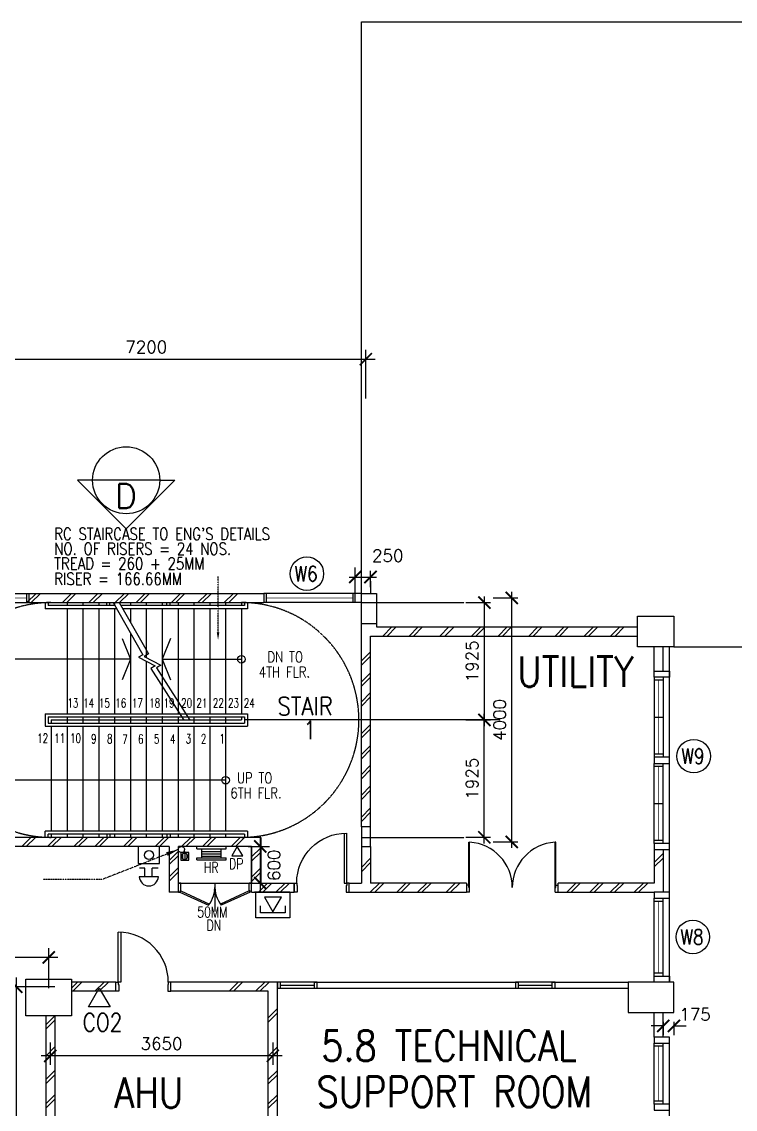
# Model space of a CAD drawing. Extents: x 2266480 to 2632177, y -858634 to -757244.
# Drawn here: x 2518608 to 2530304, y -792258 to -774424 of the extents above; entities that cross this region are included whole.
import ezdxf

# ---------------------------------------------------------------- set-up
doc = ezdxf.new("R2010")
doc.units = 0
doc.header["$LTSCALE"] = 10
doc.header["$MEASUREMENT"] = 0
doc.linetypes.add('DIVIDE', pattern=[1.25, 0.5, -0.25, 0, -0.25, 0, -0.25])
doc.linetypes.add('HIDDEN', pattern=[0.375, 0.25, -0.125])
doc.layers.get('0').update_dxf_attribs({"linetype": 'CONTINUOUS'})
doc.layers.get('DEFPOINTS').update_dxf_attribs({"linetype": 'CONTINUOUS'})
for name, color, linetype in [('-FF', 240, 'CONTINUOUS'), ('AR', 7, 'CONTINUOUS'), ('COL', 3, 'CONTINUOUS'), ('DIM', 7, 'CONTINUOUS'), ('DOOR', 5, 'CONTINUOUS'), ('DR', 7, 'CONTINUOUS'), ('FIT', 5, 'CONTINUOUS'), ('H', 1, 'CONTINUOUS'), ('hatch', 7, 'CONTINUOUS'), ('LINE', 7, 'CONTINUOUS'), ('partition', 7, 'CONTINUOUS'), ('PIPE', 5, 'DIVIDE'), ('ROOF', 7, 'CONTINUOUS'), ('stair', 7, 'CONTINUOUS'), ('T25', 7, 'CONTINUOUS'), ('T50', 4, 'CONTINUOUS'), ('TEX', 2, 'CONTINUOUS'), ('WALL', 2, 'CONTINUOUS'), ('WIN', 5, 'CONTINUOUS'), ('WIN-T', 7, 'CONTINUOUS'), ('WP', 50, 'DIVIDE')]:
    doc.layers.add(name, color=color, linetype=linetype)
doc.styles.add('ROMANS', font='romans')
doc.styles.get("Standard").update_dxf_attribs({"font": 'ROMANS.SHX'})
doc.dimstyles.new('STANDARD$0', dxfattribs={"dimscale": 0, "dimtxt": 8, "dimasz": 6, "dimexe": 1, "dimexo": 1, "dimgap": 3, "dimtad": 1, "dimdec": 0, "dimlfac": -1, "dimrnd": 1, "dimzin": 0, "dimdsep": 46, "dimtxsty": 'Standard', "dimcen": 0, "dimclrd": 5, "dimclre": 250, "dimadec": 0, "dimazin": 0, "dimtfac": 1, "dimtdec": 4, "dimtofl": 0, "dimtmove": 0, "dimatfit": 3, "dimfxl": 1, "dimtolj": 1, "dimtzin": 0, "dimarcsym": 0})

# ---------------------------------------------------------------- blocks, each defined once
blk = doc.blocks.new('_ARCHTICK')
at = {"color": 0, "linetype": 'ByBlock', "const_width": 0.15}
blk.add_lwpolyline([(-0.5, -0.5), (0.5, 0.5)], dxfattribs=at)
blk = doc.blocks.new('*D308')
at = {"layer": 'DEFPOINTS', "color": 0, "transparency": 16777216}
for p in [(2529124, -790674), (2529299, -790674), (2529299, -790892)]:
    blk.add_point(p, dxfattribs=at)
at = {"layer": 'DIM', "color": 7, "lineweight": -2, "transparency": 16777216}
for p, q in [((2529124, -790892), (2528924, -790892)), ((2529124, -790824), (2529124, -791042)), ((2529299, -790824), (2529299, -791042)), ((2529299, -790892), (2529499, -790892))]:
    blk.add_line(p, q, dxfattribs=at)
at = {"layer": 'DIM', "color": 7, "lineweight": -2, "transparency": 16777216, "xscale": 200, "yscale": 200, "zscale": 200}
blk.add_blockref('_ARCHTICK', (2529124, -790892), dxfattribs=at)
at = {"layer": 'DIM', "color": 7, "lineweight": -2, "transparency": 16777216, "xscale": 200, "yscale": 200, "zscale": 200, "rotation": 180}
blk.add_blockref('_ARCHTICK', (2529299, -790892), dxfattribs=at)
at = {"layer": 'DIM', "color": 7, "transparency": 16777216, "insert": (2529645, -790703), "char_height": 200, "attachment_point": 5, "style": 'ROMANS'}
blk.add_mtext('\\A1;175', dxfattribs=at)
blk = doc.blocks.new('*D207')
at = {"layer": 'DEFPOINTS', "color": 0, "transparency": 16777216}
for p in [(2524249, -779957), (2517049, -780751), (2524249, -780751)]:
    blk.add_point(p, dxfattribs=at)
at = {"layer": 'DIM', "color": 7, "lineweight": -2, "transparency": 16777216}
for p, q in [((2517049, -780601), (2517049, -779807)), ((2524249, -780601), (2524249, -779807)), ((2516899, -779957), (2524399, -779957))]:
    blk.add_line(p, q, dxfattribs=at)
at = {"layer": 'DIM', "color": 7, "lineweight": -2, "transparency": 16777216, "xscale": 200, "yscale": 200, "zscale": 200, "rotation": 180}
blk.add_blockref('_ARCHTICK', (2517049, -779957), dxfattribs=at)
at = {"layer": 'DIM', "color": 7, "lineweight": -2, "transparency": 16777216, "xscale": 200, "yscale": 200, "zscale": 200}
blk.add_blockref('_ARCHTICK', (2524249, -779957), dxfattribs=at)
at = {"layer": 'DIM', "color": 7, "transparency": 16777216, "insert": (2520649, -779757), "char_height": 200, "attachment_point": 5, "style": 'ROMANS'}
blk.add_mtext('\\A1;7200', dxfattribs=at)
blk = doc.blocks.new('*D22')
at = {"layer": 'DEFPOINTS', "color": 0, "transparency": 16777216}
for p in [(1648688, -783985), (1649092, -783985), (1648688, -787985)]:
    blk.add_point(p, dxfattribs=at)
at = {"layer": 'DIM', "color": 7, "lineweight": -2, "transparency": 16777216}
for p, q in [((1649092, -788085), (1649092, -783885)), ((1648788, -783985), (1649192, -783985)), ((1648788, -787985), (1649192, -787985))]:
    blk.add_line(p, q, dxfattribs=at)
at = {"layer": 'DIM', "color": 7, "lineweight": -2, "transparency": 16777216, "xscale": 200, "yscale": 200, "zscale": 200}
for p, rotation in [((1649092, -783985), 90), ((1649092, -787985), 270)]:
    blk.add_blockref('_ARCHTICK', p, dxfattribs=dict(at, rotation=rotation))
at = {"layer": 'DIM', "color": 7, "transparency": 16777216, "insert": (1648892, -785985), "char_height": 200, "attachment_point": 5, "rotation": 90, "style": 'ROMANS'}
blk.add_mtext('\\A1;4000', dxfattribs=at)
blk = doc.blocks.new('*D23')
at = {"layer": 'DEFPOINTS', "color": 0, "transparency": 16777216}
for p in [(1648238, -785985), (1648642, -785985), (1648238, -787910)]:
    blk.add_point(p, dxfattribs=at)
at = {"layer": 'DIM', "color": 7, "lineweight": -2, "transparency": 16777216}
for p, q in [((1648642, -788010), (1648642, -785885)), ((1648338, -785985), (1648742, -785985)), ((1648338, -787910), (1648742, -787910))]:
    blk.add_line(p, q, dxfattribs=at)
at = {"layer": 'DIM', "color": 7, "lineweight": -2, "transparency": 16777216, "xscale": 200, "yscale": 200, "zscale": 200}
for p, rotation in [((1648642, -785985), 90), ((1648642, -787910), 270)]:
    blk.add_blockref('_ARCHTICK', p, dxfattribs=dict(at, rotation=rotation))
at = {"layer": 'DIM', "color": 7, "transparency": 16777216, "insert": (1648442, -786948), "char_height": 200, "attachment_point": 5, "rotation": 90, "style": 'ROMANS'}
blk.add_mtext('\\A1;1925', dxfattribs=at)
blk = doc.blocks.new('*D24')
at = {"layer": 'DEFPOINTS', "color": 0, "transparency": 16777216}
for p in [(1648238, -784060), (1648238, -785985), (1648642, -785985)]:
    blk.add_point(p, dxfattribs=at)
at = {"layer": 'DIM', "color": 7, "lineweight": -2, "transparency": 16777216}
for p, q in [((1648642, -783960), (1648642, -786085)), ((1648338, -784060), (1648742, -784060)), ((1648338, -785985), (1648742, -785985))]:
    blk.add_line(p, q, dxfattribs=at)
at = {"layer": 'DIM', "color": 7, "lineweight": -2, "transparency": 16777216, "xscale": 200, "yscale": 200, "zscale": 200}
for p, rotation in [((1648642, -784060), 90), ((1648642, -785985), 270)]:
    blk.add_blockref('_ARCHTICK', p, dxfattribs=dict(at, rotation=rotation))
at = {"layer": 'DIM', "color": 7, "transparency": 16777216, "insert": (1648442, -785023), "char_height": 200, "attachment_point": 5, "rotation": 90, "style": 'ROMANS'}
blk.add_mtext('\\A1;1925', dxfattribs=at)
blk = doc.blocks.new('*D25')
at = {"layer": 'DEFPOINTS', "color": 0, "transparency": 16777216}
for p in [(1646776, -783641), (1646526, -783910), (1646776, -783910)]:
    blk.add_point(p, dxfattribs=at)
at = {"layer": 'DIM', "color": 7, "lineweight": -2, "transparency": 16777216}
for p, q in [((1646526, -783810), (1646526, -783541)), ((1646776, -783810), (1646776, -783541)), ((1646426, -783641), (1646876, -783641))]:
    blk.add_line(p, q, dxfattribs=at)
at = {"layer": 'DIM', "color": 7, "lineweight": -2, "transparency": 16777216, "xscale": 200, "yscale": 200, "zscale": 200, "rotation": 180}
blk.add_blockref('_ARCHTICK', (1646526, -783641), dxfattribs=at)
at = {"layer": 'DIM', "color": 7, "lineweight": -2, "transparency": 16777216, "xscale": 200, "yscale": 200, "zscale": 200}
blk.add_blockref('_ARCHTICK', (1646776, -783641), dxfattribs=at)
at = {"layer": 'DIM', "color": 7, "transparency": 16777216, "insert": (1647059, -783291), "char_height": 200, "attachment_point": 5, "style": 'ROMANS'}
blk.add_mtext('\\A1;250', dxfattribs=at)
blk = doc.blocks.new('*D209')
at = {"layer": 'DEFPOINTS', "color": 0, "transparency": 16777216}
for p in [(2516549, -789768), (2516549, -790424), (2519049, -790424)]:
    blk.add_point(p, dxfattribs=at)
at = {"layer": 'DIM', "color": 7, "lineweight": -2, "transparency": 16777216}
for p, q in [((2516549, -790274), (2516549, -789618)), ((2519049, -790274), (2519049, -789618)), ((2519199, -789768), (2516399, -789768))]:
    blk.add_line(p, q, dxfattribs=at)
at = {"layer": 'DIM', "color": 7, "lineweight": -2, "transparency": 16777216, "xscale": 200, "yscale": 200, "zscale": 200}
for p, rotation in [((2516549, -789768), 180.0000000107122), ((2519049, -789768), 1.071223110216124e-08)]:
    blk.add_blockref('_ARCHTICK', p, dxfattribs=dict(at, rotation=rotation))
at = {"layer": 'DIM', "color": 7, "transparency": 16777216, "insert": (2517799, -789568), "char_height": 200, "attachment_point": 5, "rotation": 0, "style": 'ROMANS'}
blk.add_mtext('\\A1;2500', dxfattribs=at)
blk = doc.blocks.new('D1500-1')
at = {"layer": 'DR'}
for p, q in [((38, 77), (38, 821)), ((38, 821), (50, 820)), ((50, 0), (50, 820)), ((1462, 821), (1450, 820)), ((1450, 0), (1450, 820)), ((1462, 77), (1462, 821)), ((38, 115), (0, 115)), ((50, 0), (0, 0)), ((50, 77), (38, 77)), ((1450, 77), (1462, 77)), ((1462, 115), (1500, 115)), ((1450, 0), (1500, 0))]:
    blk.add_line(p, q, dxfattribs=at)
for centre, start, end in [((5, 77), 0.0238, 86.5289), ((1495, 77), 93.4711, 179.9762)]:
    blk.add_arc(centre, 745, start, end, dxfattribs=at)
blk = doc.blocks.new('DR-900-B')
at = {"layer": 'DR'}
for p, q in [((0, 900), (-150, 900)), ((-150, 900), (-150, 860)), ((0, 850), (0, 900)), ((-150, 860), (-110, 860)), ((-110, 860), (-110, 850)), ((-110, 850), (0, 850)), ((-150, 40), (-970, 40)), ((-969, 80), (-150, 80)), ((-150, 80), (-150, 40)), ((-150, 40), (-110, 40)), ((-150, 0), (-150, 40)), ((0, 0), (-150, 0)), ((-110, 50), (0, 50)), ((-110, 40), (-110, 50)), ((0, 50), (0, 0))]:
    blk.add_line(p, q, dxfattribs=at)
blk.add_arc((-150, 40), 820, 90, 180, dxfattribs=at)
blk = doc.blocks.new('*D75')
at = {"layer": 'DEFPOINTS', "color": 0, "transparency": 16777216}
for p in [(2519074, -791011), (2522724, -791011), (2519074, -791382)]:
    blk.add_point(p, dxfattribs=at)
at = {"layer": 'DIM', "color": 7, "lineweight": -2, "transparency": 16777216}
for p, q in [((2519074, -791161), (2519074, -791532)), ((2522724, -791161), (2522724, -791532)), ((2522874, -791382), (2518924, -791382))]:
    blk.add_line(p, q, dxfattribs=at)
at = {"layer": 'DIM', "color": 7, "lineweight": -2, "transparency": 16777216, "xscale": 200, "yscale": 200, "zscale": 200, "rotation": 180}
blk.add_blockref('_ARCHTICK', (2519074, -791382), dxfattribs=at)
at = {"layer": 'DIM', "color": 7, "lineweight": -2, "transparency": 16777216, "xscale": 200, "yscale": 200, "zscale": 200}
blk.add_blockref('_ARCHTICK', (2522724, -791382), dxfattribs=at)
at = {"layer": 'DIM', "color": 7, "transparency": 16777216, "insert": (2520899, -791182), "char_height": 200, "attachment_point": 5, "style": 'ROMANS'}
blk.add_mtext('\\A1;3650', dxfattribs=at)
blk = doc.blocks.new('*D76')
at = {"layer": 'DEFPOINTS', "color": 0, "transparency": 16777216}
for p in [(2519299, -790249), (2518518, -794899), (2519380, -794899)]:
    blk.add_point(p, dxfattribs=at)
at = {"layer": 'DIM', "color": 7, "lineweight": -2, "transparency": 16777216}
for p, q in [((2518518, -790099), (2518518, -795049)), ((2519149, -790249), (2518368, -790249)), ((2519230, -794899), (2518368, -794899))]:
    blk.add_line(p, q, dxfattribs=at)
at = {"layer": 'DIM', "color": 7, "lineweight": -2, "transparency": 16777216, "xscale": 200, "yscale": 200, "zscale": 200}
for p, rotation in [((2518518, -790249), 90), ((2518518, -794899), 270)]:
    blk.add_blockref('_ARCHTICK', p, dxfattribs=dict(at, rotation=rotation))
at = {"layer": 'DIM', "color": 7, "transparency": 16777216, "insert": (2518318, -792574), "char_height": 200, "attachment_point": 5, "rotation": 90, "style": 'ROMANS'}
blk.add_mtext('\\A1;4650', dxfattribs=at)
blk = doc.blocks.new('FG')
at = {"layer": 'LINE', "linetype": 'Continuous'}
for points in [[(0, 0), (50, 0), (50, 100), (0, 100)], [(600, 0), (650, 0), (650, 100), (600, 100)]]:
    blk.add_lwpolyline(points, close=True, dxfattribs=at)
at = {"layer": 'LINE', "color": 5, "linetype": 'Continuous'}
for points in [[(600, 100), (50, 100)], [(50, 0), (600, 0)]]:
    blk.add_lwpolyline(points, dxfattribs=at)
at = {"layer": 'LINE', "color": 1, "linetype": 'Continuous'}
blk.add_lwpolyline([(50, 50), (600, 50)], dxfattribs=at)
blk = doc.blocks.new('*D321')
at = {"layer": 'DEFPOINTS', "color": 0, "transparency": 16777216}
for p in [(2522167, -787949), (2522167, -788549), (2522517, -788549)]:
    blk.add_point(p, dxfattribs=at)
at = {"layer": 'DIM', "color": 7, "lineweight": -2, "transparency": 16777216}
for p, q in [((2522517, -787799), (2522517, -788699)), ((2522317, -787949), (2522667, -787949)), ((2522317, -788549), (2522667, -788549))]:
    blk.add_line(p, q, dxfattribs=at)
at = {"layer": 'DIM', "color": 7, "lineweight": -2, "transparency": 16777216, "xscale": 200, "yscale": 200, "zscale": 200}
for p, rotation in [((2522517, -787949), 90), ((2522517, -788549), 270)]:
    blk.add_blockref('_ARCHTICK', p, dxfattribs=dict(at, rotation=rotation))
at = {"layer": 'DIM', "color": 7, "transparency": 16777216, "insert": (2522744, -788257), "char_height": 200, "attachment_point": 5, "rotation": 90, "style": 'ROMANS'}
blk.add_mtext('\\A1;600', dxfattribs=at)
blk = doc.blocks.new('100FT')
at = {"layer": 'PIPE', "linetype": 'Continuous'}
blk.add_circle((0, 0), 50, dxfattribs=at)
at = {"layer": 'WP', "linetype": 'Continuous'}
for p, q in [((-37, 34), (37, 34)), ((-50, -3), (50, -3)), ((-34, -37), (34, -37))]:
    blk.add_line(p, q, dxfattribs=at)
blk = doc.blocks.new('A$C7CE3714C')
at = {"layer": 'FIT'}
blk.add_lwpolyline([(0, 0), (126, 0), (126, 126), (0, 126)], close=True, dxfattribs=at)
at = {"layer": 'FIT', "xscale": -1}
blk.add_blockref('100FT', (63, 66), dxfattribs=at)
blk = doc.blocks.new('AMSTR2-E')
at = {"layer": 'hatch', "color": 1}
for p, q in [((1643.1, -150), (1793.1, 0)), ((1714.8, -150), (1864.8, 0)), ((2223.5, -150), (2373.5, 0)), ((2295.1, -150), (2445.1, 0)), ((2657.5, -150), (2807.5, 0)), ((2729.1, -150), (2879.1, 0)), ((3090.4, -150), (3240.4, 0)), ((3162, -150), (3312, 0)), ((3431.1, -150), (3581.1, 0)), ((3502.8, -150), (3652.8, 0)), ((4011.5, -150), (4161.5, 0)), ((4083.1, -150), (4233.1, 0)), ((4445.5, -150), (4595.5, 0)), ((4517.1, -150), (4667.1, 0)), ((4878.4, -150), (5028.4, 0)), ((4950, -150), (5100, 0))]:
    blk.add_line(p, q, dxfattribs=at)
at = {"layer": 'stair', "color": 193}
for p, q in [((1940, -150), (1940, -250)), ((1990, -150), (1990, -200)), ((2951.7, -200), (2951.7, -150)), ((3001.7, -200), (3001.7, -150)), ((3938.3, -200), (3938.3, -150)), ((3988.3, -200), (3988.3, -150)), ((5210, -150), (5210, -200)), ((5260, -150), (5260, -250)), ((3111.1, -250), (1940, -250)), ((3082.6, -200), (1990, -200)), ((5210, -200), (3183.1, -200)), ((5260, -250), (3211.7, -250)), ((1940, -1975), (5260, -1975)), ((1940, -1975), (1940, -2175)), ((1990, -2025), (5210, -2025)), ((1990, -2025), (1990, -2125)), ((1990, -2125), (5210, -2125)), ((3864.3, -2025), (3862.2, -2025)), ((5210, -2025), (5210, -2125)), ((5260, -1975), (5260, -2175)), ((1940, -2175), (5260, -2175)), ((1940, -4000), (1940, -3900)), ((5260, -3900), (1940, -3900)), ((5260, -3900), (5260, -4000)), ((1990, -4000), (1990, -3950)), ((5210, -3950), (1990, -3950)), ((2951.7, -3950), (2951.7, -4000)), ((3001.7, -3950), (3001.7, -4000)), ((3938.3, -3950), (3938.3, -4000)), ((3988.3, -3950), (3988.3, -4000)), ((5210, -3950), (5210, -4000))]:
    blk.add_line(p, q, dxfattribs=at)
at = {"layer": 'stair'}
for p, q in [((2300, -150), (2300, -200)), ((2560, -150), (2560, -200)), ((2820, -150), (2820, -200)), ((3080, -150), (3080, -200)), ((3340, -150), (3340, -200)), ((3600, -150), (3600, -200)), ((3860, -150), (3860, -200)), ((4120, -150), (4120, -200)), ((4380, -150), (4380, -200)), ((4640, -150), (4640, -200)), ((4900, -150), (4900, -200)), ((5160, -150), (5160, -200)), ((2300, -250), (2300, -1975)), ((2560, -250), (2560, -1975)), ((2820, -250), (2820, -1975)), ((3080, -250), (3080, -1975)), ((3340, -250), (3340, -474.5)), ((3600, -250), (3600, -1052.3)), ((3860, -250), (3860, -1975)), ((4120, -250), (4120, -1975)), ((4380, -250), (4380, -1975)), ((4640, -250), (4640, -1975)), ((4900, -250), (4900, -1975)), ((5160, -250), (5160, -1975)), ((3340, -650.4), (3340, -1975)), ((3340, -1078.4), (927.4, -1078.4)), ((927.4, -1078.4), (927.4, -3062.5)), ((3600, -1114.3), (3600, -1637.4)), ((3860, -1078.4), (5160, -1078.4)), ((3600, -1637.4), (3600, -1975)), ((2040, -2075), (3839.3, -2075)), ((2040, -2075), (5160, -2075)), ((2040, -2075), (2040, -2125)), ((2300, -2025), (2300, -2075)), ((2300, -2025), (2300, -2075)), ((2300, -2075), (2300, -2125)), ((2560, -2025), (2560, -2075)), ((2560, -2025), (2560, -2075)), ((2560, -2075), (2560, -2125)), ((2820, -2025), (2820, -2075)), ((2820, -2025), (2820, -2075)), ((2820, -2075), (2820, -2125)), ((3080, -2025), (3080, -2075)), ((3080, -2025), (3080, -2075)), ((3080, -2075), (3080, -2125)), ((3340, -2025), (3340, -2075)), ((3340, -2025), (3340, -2075)), ((3340, -2075), (3340, -2125)), ((3600, -2025), (3600, -2070.6)), ((3600, -2025), (3600, -2075)), ((3600, -2075), (3600, -2125)), ((3860, -2025), (3860, -2125)), ((4120, -2025), (4120, -2075)), ((4120, -2075), (4120, -2125)), ((4120, -2075), (4120, -2125)), ((4380, -2025), (4380, -2075)), ((4380, -2075), (4380, -2125)), ((4380, -2075), (4380, -2125)), ((4640, -2025), (4640, -2075)), ((4640, -2075), (4640, -2125)), ((4900, -2025), (4900, -2075)), ((4900, -2075), (4900, -2125)), ((5160, -2025), (5160, -2075)), ((2040, -2175), (2040, -3900)), ((2300, -2175), (2300, -3900)), ((2560, -2175), (2560, -3900)), ((2820, -2175), (2820, -3900)), ((3080, -2175), (3080, -3900)), ((3340, -2175), (3340, -3900)), ((3600, -2175), (3600, -3900)), ((3860, -2175), (3860, -3900)), ((4120, -2175), (4120, -3900)), ((4380, -2175), (4380, -3900)), ((4640, -2175), (4640, -3900)), ((4900, -2175), (4900, -3900)), ((4900, -3062.5), (927.4, -3062.5)), ((2040, -3950), (2040, -4000)), ((2300, -3950), (2300, -4000)), ((2560, -3950), (2560, -4000)), ((2820, -3950), (2820, -4000)), ((3080, -3950), (3080, -4000)), ((3340, -3950), (3340, -4000)), ((3600, -3950), (3600, -4000)), ((3860, -3950), (3860, -4000)), ((4120, -3950), (4120, -4000)), ((4380, -3950), (4380, -4000)), ((4640, -3950), (4640, -4000)), ((4900, -3950), (4900, -4000))]:
    blk.add_line(p, q, dxfattribs=at)
at = {"layer": 'stair', "color": 5, "linetype": 'HIDDEN'}
for p, q in [((7125, -150), (8812.7, -150)), ((9398, -2075), (5210, -2075)), ((7125, -4000), (8812.7, -4000))]:
    blk.add_line(p, q, dxfattribs=at)
at = {"layer": 'stair'}
for points in [[(3054, -150), (3542.9, -1005.3), (3470.6, -1046.6), (3744.1, -1189.7), (3671.9, -1231), (4214, -2079.3)], [(3154.5, -150), (3635.7, -991.9), (3563.5, -1033.2), (3837, -1176.3), (3764.8, -1217.6), (4314.5, -2079.3)]]:
    blk.add_lwpolyline(points, dxfattribs=at)
at = {"layer": 'stair', "color": 4, "linetype": 'Continuous'}
for points in [[(3205.2, -741.4), (3340, -1078.4), (3205.2, -1415.5)], [(3994.8, -741.4), (3860, -1078.4), (3994.8, -1415.5)]]:
    blk.add_lwpolyline(points, dxfattribs=at)
at = {"layer": 'stair', "color": 2, "linetype": 'Continuous'}
for centre in [(5160, -1078.4), (4900, -3062.5)]:
    blk.add_circle(centre, 62.5, dxfattribs=at)
at = {"layer": 'stair', "color": 1, "linetype": 'HIDDEN'}
for centre, start, end in [((2040, -2075), 90, 270), ((5160, -2075), 270, 90)]:
    blk.add_arc(centre, 1925, start, end, dxfattribs=at)
at = {"layer": 'WALL'}
for p, q in [((1675, 0), (1675, -150)), ((1675, 0), (5525, 0)), ((5525, 0), (5525, -150)), ((1675, -150), (5525, -150)), ((7025, -150), (7025, 0)), ((7125, 0), (7025, 0)), ((7125, -150), (7025, -150))]:
    blk.add_line(p, q, dxfattribs=at)
at = {"layer": 'WIN'}
for p, q in [((175, 0), (1675, 0)), ((1637, 0), (1637, -150)), ((7025, 0), (5525, 0)), ((175, -150), (1675, -150)), ((213, 0), (213, -150)), ((7025, -150), (5525, -150)), ((5563, 0), (5563, -150)), ((6987, 0), (6987, -150))]:
    blk.add_line(p, q, dxfattribs=at)
at = {"layer": 'WIN', "const_width": 10, "flags": 128}
for points in [[(213, -75), (1637, -75)], [(6987, -75), (5563, -75)]]:
    blk.add_lwpolyline(points, dxfattribs=at)
at = {"color": 2, "style": 'ROMANS', "width": 0.85}
for s, p in [('STAIR', (5751, -1998.7)), ('1', (6170.8, -2389.9))]:
    blk.add_text(s, height=300, dxfattribs=at).set_placement(p)
at = {"layer": 'stair', "color": 7, "linetype": 'Continuous', "style": 'ROMANS', "width": 0.7}
for s, p in [('13', (2305.7, -1870.8)), ('14', (2564.5, -1870.8)), ('15', (2823.7, -1870.8)), ('16', (3091.2, -1870.8)), ('17', (3363.8, -1870.8)), ('18', (3646.4, -1870.8)), ('19', (3882.4, -1870.8)), ('20', (4170.7, -1870.8)), ('21', (4420.5, -1870.8)), ('22', (4690.7, -1870.8)), ('23', (4939.7, -1870.8)), ('24', (5198.7, -1870.8)), ('12', (1810.6, -2448.5)), ('11', (2091.6, -2448.5)), ('10', (2349.7, -2448.5)), ('9', (2693.6, -2458.5)), ('8', (2955, -2458.5)), ('6', (3463.1, -2463.7)), ('5', (3724.5, -2463.7)), ('4', (3985.9, -2463.7)), ('3', (4244.5, -2458.5)), ('2', (4494, -2458.5)), ('1', (4798.6, -2459)), ('7', (3204.5, -2469))]:
    blk.add_text(s, height=150, dxfattribs=at).set_placement(p)
at = {"layer": 'DIM', "color": 1}
dim = blk.add_linear_dim(base=(7275, 268.9), p1=(7025, 0), p2=(7275, 0), dimstyle='STANDARD$0', override={"dimscale": 100, "dimtxt": 2, "dimasz": 2, "dimgap": 1, "dimtxsty": 'ROMANS', "dimblk": 'ARCHTICK', "dimdle": 1, "dimclrd": 7, "dimclre": 7, "dimclrt": 7, "dimtdec": 0, "dimtmove": 2}, dxfattribs=at)
dim.commit()
dim.dimension.update_dxf_attribs({"geometry": '*D25', "text_midpoint": (7558.5, 618.9), "dimtype": 128, "insert": (-1639500.9, 783910.4)})
at = {"layer": 'DIM'}
for p1, p2, distance, picture, middle in [((9187, -4075), (9187, -75), -403.9, '*D22', (9390.9, -2075)), ((8736.9, -150), (8736.9, -2075), 403.9, '*D24', (8940.7, -1112.5)), ((8736.9, -4000), (8736.9, -2075), -403.9, '*D23', (8940.7, -3037.5))]:
    dim = blk.add_aligned_dim(p1=p1, p2=p2, distance=distance, dimstyle='STANDARD$0', override={"dimscale": 100, "dimtxt": 2, "dimasz": 2, "dimgap": 1, "dimtxsty": 'ROMANS', "dimblk": 'ARCHTICK', "dimdle": 1, "dimclrd": 7, "dimclre": 7, "dimclrt": 7, "dimtdec": 0, "dimtmove": 2}, dxfattribs=at)
    dim.commit()
    dim.dimension.update_dxf_attribs({"geometry": picture, "text_midpoint": middle, "insert": (-1639500.9, 783910.4)})

msp = doc.modelspace()

# ---------------------------------------------------------------- linework, layer by layer
at = {"layer": '-FF', "color": 0}
for p, q in [((2520627.7, -788305.3), (2520535.1, -788305.3)), ((2520627.7, -788444.8), (2520627.7, -788305.3)), ((2520843.8, -788305.3), (2520747.4, -788305.3)), ((2520747.4, -788444.8), (2520747.4, -788305.3)), ((2520846.6, -788444.8), (2520534.9, -788444.8))]:
    msp.add_line(p, q, dxfattribs=at)
at = {"layer": '-FF', "color": 0, "ltscale": 10}
for p, q in [((2522374.5, -788699.1), (2523074.5, -788699.1)), ((2522444.5, -789116.6), (2522444.5, -788699.1)), ((2522585.8, -788778.9), (2522725.4, -789020.7)), ((2522865.1, -788778.9), (2522585.8, -788778.9)), ((2522725.4, -789020.7), (2522865.1, -788778.9)), ((2523004.5, -788699.1), (2523004.5, -789116.6)), ((2522523.6, -789036.9), (2522523.6, -788924)), ((2522927.3, -788924), (2522927.3, -789036.9)), ((2523004.5, -789116.6), (2522444.5, -789116.6)), ((2522927.3, -789036.9), (2522523.6, -789036.9))]:
    msp.add_line(p, q, dxfattribs=at)
at = {"layer": '-FF', "color": 0}
for points in [[(2520515.8, -787949.1), (2520515.8, -788230.3), (2520865.7, -788230.3), (2520865.7, -787949.1)], [(2520054.2, -790579.7), (2519701.4, -790579.7), (2519877.8, -790274.1)]]:
    msp.add_lwpolyline(points, close=True, dxfattribs=at)
msp.add_circle((2520692.8, -788090.3), 73.3, dxfattribs=at)
msp.add_arc((2520690.7, -788439.8), 156, 181.85513, 358.14487, dxfattribs=at)
at = {"color": 0}
for p, q in [((2529224.5, -790174.1), (2529224.5, -784674.1)), ((2529224.5, -796174.1), (2529224.5, -791074.1))]:
    msp.add_line(p, q, dxfattribs=at)
at = {"layer": 'AR', "color": 0}
for p, q in [((2519769, -781943.4), (2519522, -781943.4)), ((2519522, -781943.4), (2520319, -782740.3)), ((2520869, -781943.4), (2519769, -781943.4)), ((2521115.9, -781943.4), (2520319, -782740.3)), ((2520869, -781943.4), (2521115.9, -781943.4))]:
    msp.add_line(p, q, dxfattribs=at)
msp.add_circle((2520319, -781943.4), 550, dxfattribs=at)
at = {"layer": 'COL', "color": 0}
for points in [[(2524174.5, -784299.1), (2524174.5, -783799.1), (2524424.5, -783799.1), (2524424.5, -784299.1)], [(2529299.5, -784174.1), (2529299.5, -784674.1), (2528699.5, -784674.1), (2528699.5, -784174.1)], [(2524174.5, -787949.1), (2524324.5, -787949.1), (2524324.5, -787624.1), (2524174.5, -787624.1)], [(2518674.5, -790124.1), (2519424.5, -790124.1), (2519424.5, -790724.1), (2518674.5, -790724.1)], [(2529299.5, -790174.1), (2528549.5, -790174.1), (2528549.5, -790674.1), (2529299.5, -790674.1)]]:
    msp.add_lwpolyline(points, close=True, dxfattribs=at)
at = {"layer": 'DEFPOINTS', "color": 0}
msp.add_lwpolyline([(2524424.5, -784299.1), (2524424.5, -784349.1)], dxfattribs=at)
at = {"layer": 'DIM', "color": 0}
for p, q in [((2521477.6, -787989.1), (2521477.6, -787957.1)), ((2521557.6, -788137.4), (2521557.6, -787989.1)), ((2521877.6, -788137.4), (2521877.6, -787989.1)), ((2521957.6, -787989.1), (2521957.6, -787957.1)), ((2521477.6, -788169.4), (2521477.6, -788137.4)), ((2521957.6, -788169.4), (2521957.6, -788137.4))]:
    msp.add_line(p, q, dxfattribs=at)
at = {"layer": 'DOOR', "color": 0}
for p, q in [((2521214.7, -788549.1), (2521176.7, -788549.1)), ((2521214.7, -788549.1), (2521176.7, -788549.1)), ((2521214.7, -788674.1), (2521214.7, -788549.1)), ((2521214.7, -788674.1), (2521214.7, -788549.1)), ((2522336.5, -788674.1), (2522336.5, -788549.1)), ((2522374.5, -788549.1), (2522336.5, -788549.1)), ((2521176.7, -788699.1), (2521201.7, -788699.1)), ((2521176.7, -788699.1), (2521201.7, -788699.1)), ((2521199.5, -788699.1), (2521670.5, -788912.4)), ((2521201.7, -788699.1), (2521201.7, -788674.1)), ((2521201.7, -788674.1), (2521214.7, -788674.1)), ((2521201.7, -788699.1), (2521201.7, -788674.1)), ((2521201.7, -788674.1), (2521214.7, -788674.1)), ((2521215.5, -788678.3), (2521201.7, -788699.1)), ((2521215.5, -788678.3), (2521201.7, -788699.1)), ((2521213.3, -788678.3), (2521685.4, -788892.3)), ((2522335.6, -788678.3), (2521863.6, -788892.3)), ((2522349.5, -788699.1), (2521878.5, -788912.4)), ((2522331.2, -788678.3), (2522345.1, -788699.1)), ((2522345.1, -788674.1), (2522332.1, -788674.1)), ((2522335.6, -788678.3), (2522349.5, -788699.1)), ((2522349.5, -788674.1), (2522336.5, -788674.1)), ((2522345.1, -788699.1), (2522345.1, -788674.1)), ((2522440.9, -788699.1), (2522420.9, -788699.1))]:
    msp.add_line(p, q, dxfattribs=at)
for centre, start, end in [((2521277.1, -788605.4), 322.03455, 2.4491), ((2522271.9, -788605.4), 177.5509, 217.96545)]:
    msp.add_arc(centre, 499, start, end, dxfattribs=at)
at = {"layer": 'H', "color": 0}
for p, q in [((2524174.5, -784905.3), (2524324.5, -784755.3)), ((2524174.5, -784976.1), (2524324.5, -784826.1)), ((2524174.5, -785249.3), (2524324.5, -785099.3)), ((2524174.5, -785320), (2524324.5, -785170)), ((2524174.5, -785576.4), (2524324.5, -785426.4)), ((2524174.5, -785647.1), (2524324.5, -785497.1)), ((2524174.5, -786096.4), (2524324.5, -785946.4)), ((2524174.5, -786167.1), (2524324.5, -786017.1)), ((2524174.5, -786440.3), (2524324.5, -786290.3)), ((2524174.5, -786511), (2524324.5, -786361)), ((2524174.5, -786767.4), (2524324.5, -786617.4)), ((2524174.5, -786838.1), (2524324.5, -786688.1)), ((2524174.5, -787106.4), (2524324.5, -786956.4)), ((2524174.5, -787177.2), (2524324.5, -787027.2)), ((2524174.5, -787467.3), (2524324.5, -787317.3)), ((2524174.5, -787538), (2524324.5, -787388)), ((2521174.5, -788027.2), (2521024.5, -788177.2)), ((2521174.5, -788097.1), (2521024.5, -788247.1)), ((2524174.5, -788292.3), (2524324.5, -788142.3)), ((2524174.5, -788363), (2524324.5, -788213)), ((2518999.5, -790874.7), (2519149.5, -790724.7)), ((2522649.5, -790756.9), (2522799.5, -790606.9)), ((2522649.5, -790827.6), (2522799.5, -790677.6)), ((2518999.5, -790945.4), (2519149.5, -790795.4)), ((2518999.5, -791387), (2519149.5, -791237)), ((2522649.5, -791387), (2522799.5, -791237)), ((2518999.5, -791457.8), (2519149.5, -791307.8)), ((2522649.5, -791457.8), (2522799.5, -791307.8)), ((2518999.5, -791771.3), (2519149.5, -791621.3)), ((2522649.5, -791771.3), (2522799.5, -791621.3)), ((2518999.5, -791842), (2519149.5, -791692)), ((2522649.5, -791842), (2522799.5, -791692)), ((2518999.5, -792171.3), (2519149.5, -792021.3)), ((2518999.5, -792242), (2519149.5, -792092)), ((2522649.5, -792171.3), (2522799.5, -792021.3)), ((2522649.5, -792242), (2522799.5, -792092))]:
    msp.add_line(p, q, dxfattribs=at)
at = {"layer": 'hatch', "color": 0}
for p, q in [((2524525.2, -784499.1), (2524675.2, -784349.1)), ((2524596.8, -784499.1), (2524746.8, -784349.1)), ((2524958.1, -784499.1), (2525108.1, -784349.1)), ((2525029.7, -784499.1), (2525179.7, -784349.1)), ((2525460.5, -784499.1), (2525610.5, -784349.1)), ((2525545.7, -784499.1), (2525695.7, -784349.1)), ((2525982.4, -784499.1), (2526132.4, -784349.1)), ((2526054, -784499.1), (2526204, -784349.1)), ((2526415.3, -784499.1), (2526565.3, -784349.1)), ((2526486.9, -784499.1), (2526636.9, -784349.1)), ((2526917.7, -784499.1), (2527067.7, -784349.1)), ((2526989.4, -784499.1), (2527139.4, -784349.1)), ((2527350.6, -784499.1), (2527500.6, -784349.1)), ((2527422.3, -784499.1), (2527572.3, -784349.1)), ((2527828.5, -784499.1), (2527978.5, -784349.1)), ((2527900.1, -784499.1), (2528050.1, -784349.1)), ((2528261.4, -784499.1), (2528411.4, -784349.1)), ((2528333, -784499.1), (2528483, -784349.1)), ((2518608.5, -787949.1), (2518758.5, -787799.1)), ((2518680.1, -787949.1), (2518830.1, -787799.1)), ((2519029.7, -787949.1), (2519179.7, -787799.1)), ((2519101.3, -787949.1), (2519251.3, -787799.1)), ((2519462.6, -787949.1), (2519612.6, -787799.1)), ((2519534.3, -787949.1), (2519684.3, -787799.1)), ((2519804, -787949.1), (2519954, -787799.1)), ((2519875.7, -787949.1), (2520025.7, -787799.1)), ((2520273.5, -787949.1), (2520423.5, -787799.1)), ((2520345.1, -787949.1), (2520495.1, -787799.1)), ((2520794.1, -787949.1), (2520944.1, -787799.1)), ((2520865.7, -787949.1), (2521015.7, -787799.1)), ((2521227, -787949.1), (2521377, -787799.1)), ((2521298.6, -787949.1), (2521448.6, -787799.1)), ((2521568.4, -787949.1), (2521718.4, -787799.1)), ((2521640, -787949.1), (2521790, -787799.1)), ((2522037.8, -787949.1), (2522187.8, -787799.1)), ((2522109.5, -787949.1), (2522259.5, -787799.1)), ((2522374.5, -788119.2), (2522524.5, -787969.2)), ((2522374.5, -788190.8), (2522524.5, -788040.8)), ((2528974.5, -788213.1), (2529124.5, -788063.1)), ((2528976.6, -788282.6), (2529126.6, -788132.6)), ((2521174.5, -788294.8), (2521024.5, -788444.8)), ((2521174.5, -788366.4), (2521024.5, -788516.4)), ((2522374.5, -788449.4), (2522524.5, -788299.4)), ((2522374.5, -788521), (2522524.5, -788371)), ((2522487.5, -788699.1), (2522637.5, -788549.1)), ((2522559.2, -788699.1), (2522709.2, -788549.1)), ((2522774.1, -788699.1), (2522924.1, -788549.1)), ((2522845.8, -788699.1), (2522995.8, -788549.1)), ((2524321.4, -788699.1), (2524471.4, -788549.1)), ((2524393.1, -788699.1), (2524543.1, -788549.1)), ((2524754.3, -788699.1), (2524904.3, -788549.1)), ((2524826, -788699.1), (2524976, -788549.1)), ((2525095.8, -788699.1), (2525245.8, -788549.1)), ((2525167.4, -788699.1), (2525317.4, -788549.1)), ((2525565.2, -788699.1), (2525715.2, -788549.1)), ((2525636.9, -788699.1), (2525786.9, -788549.1)), ((2527542.2, -788699.1), (2527692.2, -788549.1)), ((2527613.8, -788699.1), (2527763.8, -788549.1)), ((2527919.1, -788699.1), (2528069.1, -788549.1)), ((2527990.7, -788699.1), (2528140.7, -788549.1)), ((2528254.6, -788699.1), (2528404.6, -788549.1)), ((2528326.2, -788699.1), (2528476.2, -788549.1)), ((2528648, -788699.1), (2528798, -788549.1)), ((2528719.7, -788699.1), (2528869.7, -788549.1)), ((2519424.5, -790271.8), (2519522.2, -790174.1)), ((2519443.8, -790324.1), (2519593.8, -790174.1)), ((2519806.2, -790324.1), (2519956.2, -790174.1)), ((2519877.8, -790324.1), (2520027.8, -790174.1)), ((2522007, -790324.1), (2522157, -790174.1)), ((2522078.6, -790324.1), (2522228.6, -790174.1)), ((2522441, -790324.1), (2522591, -790174.1)), ((2522512.6, -790324.1), (2522662.6, -790174.1))]:
    msp.add_line(p, q, dxfattribs=at)
for points in [[(2524174.5, -783799.1), (2524174.5, -774424.1), (2549474.5, -774424.1)], [(2529299.5, -784674.1), (2558299.5, -784674.1)]]:
    msp.add_lwpolyline(points, dxfattribs=at)
msp.add_solid([(2521794.2, -788674.1), (2521752.5, -788674.1), (2521773.4, -788549.1)], dxfattribs=at)
at = {"layer": 'LINE', "color": 0}
msp.add_line((2521174.5, -788549.1), (2522374.5, -788549.1), dxfattribs=at)
at = {"layer": 'partition', "color": 0}
for p, q in [((2523399.5, -790174.1), (2526749.5, -790174.1)), ((2527299.5, -790174.1), (2528549.5, -790174.1)), ((2523399.5, -790274.1), (2526749.5, -790274.1)), ((2527299.5, -790274.1), (2528549.5, -790274.1))]:
    msp.add_line(p, q, dxfattribs=at)
at = {"layer": 'ROOF', "color": 0}
for p, q in [((2524074.5, -783799.1), (2524074.5, -783374.1)), ((2524324.5, -783600.5, 0), (2524324.5, -783499.1, 0)), ((2524324.5, -783599.1, 0), (2524324.5, -783799.1, 0))]:
    msp.add_line(p, q, dxfattribs=at)
at = {"layer": 'stair', "color": 0}
msp.add_line((2521773.4, -788549.1), (2521773.4, -789017.8), dxfattribs=at)
at = {"layer": 'WALL', "color": 0}
for p, q in [((2524174.5, -787624.1), (2524174.5, -784124.1)), ((2524324.5, -787624.1), (2524324.5, -784499.1)), ((2524324.5, -784499.1), (2528699.5, -784499.1)), ((2524424.5, -784349.1), (2528699.5, -784349.1)), ((2528974.5, -785074.1), (2528974.5, -784674.1)), ((2528974.5, -785074.1), (2528974.5, -784674.1)), ((2529124.5, -785074.1), (2529124.5, -784674.1)), ((2529124.5, -785074.1), (2529124.5, -784674.1)), ((2522524.5, -787799.1), (2517124.5, -787799.1)), ((2522524.5, -787799.1), (2522524.5, -788549.1)), ((2521024.5, -787949.1), (2517124.5, -787949.1)), ((2521024.5, -787949.1), (2521024.5, -788699.1)), ((2522374.5, -787949.1), (2521174.5, -787949.1)), ((2521174.5, -788699.1), (2521174.5, -787949.1)), ((2521477.6, -787989.1), (2521957.6, -787989.1)), ((2521557.6, -788029.1), (2521877.6, -788029.1)), ((2521557.6, -788069.1), (2521877.6, -788069.1)), ((2522374.5, -787949.1), (2522374.5, -788549.1)), ((2522374.5, -788699.1), (2522374.5, -787949.1)), ((2524174.5, -787949.1), (2524174.5, -788549.1)), ((2524324.5, -787949.1), (2524324.5, -788549.1)), ((2528974.5, -787999.1), (2528974.5, -788399.1)), ((2528974.5, -787999.1), (2528974.5, -788549.1)), ((2529124.5, -787999.1), (2529124.5, -788699.1)), ((2521477.6, -788137.4), (2521957.6, -788137.4)), ((2521477.6, -788169.4), (2521957.6, -788169.4)), ((2521557.6, -788109.1), (2521877.6, -788109.1)), ((2522524.5, -788549.1), (2523074.5, -788549.1)), ((2523074.5, -788549.1), (2523074.5, -788699.1)), ((2523974.5, -788699.1), (2523974.5, -788549.1)), ((2523974.5, -788549.1), (2524174.5, -788549.1)), ((2525899.5, -788549.1), (2524324.5, -788549.1)), ((2525899.5, -788549.1), (2525899.5, -788699.1)), ((2528974.5, -788549.1), (2527399.5, -788549.1)), ((2527399.5, -788699.1), (2527399.5, -788549.1)), ((2521174.5, -788699.1), (2521024.5, -788699.1)), ((2523004.5, -788699.1), (2522444.5, -788699.1)), ((2523936.5, -788699.1), (2525899.5, -788699.1)), ((2527399.5, -788699.1), (2528974.5, -788699.1)), ((2528974.5, -791074.1), (2528974.5, -790674.1)), ((2528974.5, -791074.1), (2528974.5, -790674.1)), ((2529124.5, -791074.1), (2529124.5, -790674.1)), ((2529124.5, -791074.1), (2529124.5, -790674.1))]:
    msp.add_line(p, q, dxfattribs=at)
for points in [[(2529224.5, -785174.1), (2528974.5, -785174.1), (2528974.5, -785074.1), (2529224.5, -785074.1)], [(2529224.5, -786486.6), (2528974.5, -786486.6), (2528974.5, -786586.6), (2529224.5, -786586.6)], [(2529224.5, -787899.1), (2528974.5, -787899.1), (2528974.5, -787999.1), (2529224.5, -787999.1)], [(2522052.7, -788101.9), (2522229.1, -788101.9), (2522140.9, -787949.1)], [(2529224.5, -788699.1), (2528974.5, -788699.1), (2528974.5, -788799.1), (2529224.5, -788799.1)], [(2529224.5, -790174.1), (2528974.5, -790174.1), (2528974.5, -790074.1), (2529224.5, -790074.1)], [(2529224.5, -791074.1), (2528974.5, -791074.1), (2528974.5, -791174.1), (2529224.5, -791174.1)], [(2529224.5, -791074.1), (2528974.5, -791074.1), (2528974.5, -791174.1), (2529224.5, -791174.1)], [(2529224.5, -792174.1), (2528974.5, -792174.1), (2528974.5, -792274.1), (2529224.5, -792274.1)]]:
    msp.add_lwpolyline(points, close=True, dxfattribs=at)
for points in [[(2518999.5, -790724.1), (2518999.5, -794974.1), (2522799.5, -794974.1), (2522799.5, -790174.1), (2521049.5, -790174.1)], [(2520149.5, -790174.1), (2519424.5, -790174.1)], [(2519149.5, -790724.1), (2519149.5, -794824.1), (2522649.5, -794824.1), (2522649.5, -790324.1), (2521049.5, -790324.1)], [(2520149.5, -790324.1), (2519424.5, -790324.1)]]:
    msp.add_lwpolyline(points, dxfattribs=at)
at = {"layer": 'WIN', "color": 0}
for p, q in [((2528974.5, -785174.1), (2528974.5, -786486.6)), ((2529124.5, -785224.1), (2528974.5, -785224.1)), ((2529124.5, -785174.1), (2529124.5, -786486.6)), ((2528974.5, -785830.4), (2529124.5, -785830.4)), ((2529124.5, -786436.6), (2528974.5, -786436.6)), ((2528974.5, -787899.1), (2528974.5, -786586.6)), ((2529124.5, -786636.6), (2528974.5, -786636.6)), ((2529124.5, -787899.1), (2529124.5, -786586.6)), ((2528974.5, -787242.9), (2529124.5, -787242.9)), ((2529124.5, -787849.1), (2528974.5, -787849.1)), ((2528974.5, -790074.1), (2528974.5, -788799.1)), ((2529124.5, -788849.1), (2528974.5, -788849.1)), ((2529124.5, -790074.1), (2529124.5, -788799.1)), ((2529124.5, -790024.1), (2528974.5, -790024.1)), ((2528974.5, -792174.1), (2528974.5, -791174.1)), ((2529124.5, -791224.1), (2528974.5, -791224.1)), ((2529124.5, -791224.1), (2528974.5, -791224.1)), ((2529124.5, -792174.1), (2529124.5, -791174.1)), ((2529124.5, -792124.1), (2528974.5, -792124.1))]:
    msp.add_line(p, q, dxfattribs=at)
at = {"layer": 'WIN', "color": 0, "const_width": 10, "flags": 128}
for points in [[(2529049.5, -786436.6), (2529049.5, -785224.1)], [(2529049.5, -786636.6), (2529049.5, -787849.1)], [(2529049.5, -790024.1), (2529049.5, -788849.1)], [(2529049.5, -792124.1), (2529049.5, -791224.1)]]:
    msp.add_lwpolyline(points, dxfattribs=at)
at = {"layer": 'WIN-T', "color": 0}
for centre in [(2523281.7, -783475.8), (2529623.6, -786468.2), (2529608.2, -789432.6)]:
    msp.add_circle(centre, 275, dxfattribs=at)
at = {"layer": 'WP', "color": 0}
for p, q in [((2521825.3, -784438.9), (2521825.3, -783519.7)), ((2521174.1, -787999.4), (2519920.4, -788492.9)), ((2521280.9, -788049.1), (2521274.1, -787999.4)), ((2519920.4, -788492.9), (2518959.7, -788492.9))]:
    msp.add_line(p, q, dxfattribs=at)
msp.add_circle((2521224.1, -787999.4), 50, dxfattribs=at)
for points in [[(2521846.1, -784438.9), (2521804.5, -784438.9), (2521825.3, -784563.9)], [(2520975.8, -788041.7), (2521000.2, -788103.7), (2521174.1, -787999.4)]]:
    msp.add_solid(points, dxfattribs=at)

# ---------------------------------------------------------------- block references
at = {"layer": 'DIM', "color": 0}
msp.add_blockref('AMSTR2-E', (2517049.5, -783799.1), dxfattribs=at)
at = {"layer": 'DR', "color": 0}
msp.add_blockref('D1500-1', (2525899.5, -788699.1), dxfattribs=at)
at = {"layer": 'LINE', "color": 0}
for p in [(2522799.5, -790274.1), (2526699.5, -790274.1)]:
    msp.add_blockref('FG', p, dxfattribs=at)
at = {"layer": 'T25', "color": 0, "rotation": 90}
msp.add_blockref('A$C7CE3714C', (2521343.9, -788175.1), dxfattribs=at)
msp.add_blockref('A$C7CE3714C', (2521343.9, -788175.1), dxfattribs=at)
at = {"layer": 'WALL', "color": 0, "xscale": -1, "rotation": 90}
msp.add_blockref('DR-900-B', (2523974.5, -788699.1), dxfattribs=at)
at = {"layer": 'WALL', "color": 0, "rotation": 270}
msp.add_blockref('DR-900-B', (2520149.5, -790324.1), dxfattribs=at)

# ---------------------------------------------------------------- texts
at = {"layer": '-FF', "color": 0, "style": 'ROMANS', "width": 0.8}
msp.add_text('CO2', height=300, dxfattribs=at).set_placement((2519606.6, -790983.2))
at = {"layer": 'AR', "color": 0, "style": 'ROMANS'}
msp.add_text('D', height=400, dxfattribs=at).set_placement((2520137.2, -782402.2))
at = {"layer": 'stair', "color": 0, "style": 'ROMANS', "width": 0.8}
for s, p in [('DN TO', (2522635.6, -784927.2)), ('4TH FLR.', (2522495, -785176.5)), ('UP TO', (2522134, -786911.3)), ('6TH FLR.', (2522028.8, -787160.6))]:
    msp.add_text(s, height=175, dxfattribs=at).set_placement(p)
at = {"layer": 'T50', "color": 0, "style": 'ROMANS', "width": 0.85}
for s, p in [('UTILITY', (2526731.3, -785333.5)), ('5.8 TECHNICAL', (2523518.4, -791466.6)), ('AHU', (2520125.4, -792237.1)), ('SUPPORT ROOM', (2523440.6, -792222.7))]:
    msp.add_text(s, height=500, dxfattribs=at).set_placement(p)
at = {"layer": 'TEX', "color": 0, "ltscale": 0.5, "style": 'ROMANS', "width": 0.75}
for s, p in [('HR', (2521593.9, -788378.8)), ('DP', (2522006.2, -788320.4)), ('50MM ', (2521483.7, -789111.5)), ('50MM ', (2521483.7, -789111.5)), ('DN', (2521637.2, -789328.1)), ('DN', (2521637.2, -789328.1))]:
    msp.add_text(s, height=175, dxfattribs=at).set_placement(p)
at = {"layer": 'WIN-T', "color": 0, "style": 'ROMANS', "width": 0.8}
for s, p in [('W6', (2523081, -783601.6)), ('W9', (2529422.8, -786594)), ('W8', (2529407.4, -789558.5))]:
    msp.add_text(s, height=250, dxfattribs=at).set_placement(p)
at = {"layer": 'WP', "color": 0, "style": 'ROMANS', "width": 0.8}
for s, p in [("RC STAIRCASE TO ENG'S DETAILS", (2519138.7, -782922.5)), ('NO. OF RISERS = 24 NOS.', (2519139.3, -783167.2)), ('TREAD = 260 + 25MM', (2519139.3, -783409.3)), ('RISER = 166.66MM', (2519139.3, -783660.3))]:
    msp.add_text(s, height=200, dxfattribs=at).set_placement(p)

# ---------------------------------------------------------------- dimensions: what is measured, and where the dimension line sits
at = {"layer": 'DIM', "color": 0}
for p1, p2, distance, picture, middle in [((2517049.5, -780751), (2524249.5, -780751), 793.7, '*D207', (2520649.5, -779757.4)), ((2519049.5, -790424.1), (2516549.5, -790424.1), -655.6, '*D209', (2517799.5, -789568.5))]:
    dim = msp.add_aligned_dim(p1=p1, p2=p2, distance=distance, dimstyle='STANDARD$0', override={"dimscale": 100, "dimtxt": 2, "dimasz": 2, "dimexe": 1.5, "dimexo": 1.5, "dimgap": 1, "dimtxsty": 'ROMANS', "dimblk": 'ARCHTICK', "dimdle": 1.5, "dimclrd": 7, "dimclre": 7, "dimclrt": 7, "dimtdec": 0, "dimtmove": 2}, dxfattribs=at)
    dim.commit()
    dim.dimension.update_dxf_attribs({"geometry": picture, "text_midpoint": middle})
dim = msp.add_linear_dim(base=(2522517, -788549.1), p1=(2522166.8, -787949.1), p2=(2522166.8, -788549.1), angle=90, dimstyle='STANDARD$0', override={"dimscale": 100, "dimtxt": 2, "dimasz": 2, "dimexe": 1.5, "dimexo": 1.5, "dimgap": 1, "dimtxsty": 'ROMANS', "dimblk": 'ARCHTICK', "dimdle": 1.5, "dimclrd": 7, "dimclre": 7, "dimclrt": 7, "dimtdec": 0, "dimtmove": 2}, dxfattribs=at)
dim.commit()
dim.dimension.update_dxf_attribs({"geometry": '*D321', "text_midpoint": (2522743.7, -788257.3), "dimtype": 160})
dim = msp.add_linear_dim(base=(2518517.9, -794899.1), p1=(2519299.5, -790249.1), p2=(2519380.2, -794899.1), angle=90, dimstyle='STANDARD$0', override={"dimscale": 100, "dimtxt": 2, "dimasz": 2, "dimexe": 1.5, "dimexo": 1.5, "dimgap": 1, "dimtxsty": 'ROMANS', "dimblk": 'ARCHTICK', "dimdle": 1.5, "dimclrd": 7, "dimclre": 7, "dimclrt": 7, "dimtdec": 0, "dimtmove": 2}, dxfattribs=at)
dim.commit()
dim.dimension.update_dxf_attribs({"geometry": '*D76', "text_midpoint": (2518317.9, -792574.1)})
dim = msp.add_linear_dim(base=(2529299.5, -790891.5), p1=(2529124.5, -790674.1), p2=(2529299.5, -790674.1), dimstyle='STANDARD$0', override={"dimscale": 100, "dimtxt": 2, "dimasz": 2, "dimexe": 1.5, "dimexo": 1.5, "dimgap": 1, "dimtxsty": 'ROMANS', "dimblk": 'ARCHTICK', "dimdle": 1.5, "dimclrd": 7, "dimclre": 7, "dimclrt": 7, "dimtdec": 0, "dimtmove": 2}, dxfattribs=at)
dim.commit()
dim.dimension.update_dxf_attribs({"geometry": '*D308', "text_midpoint": (2529644.9, -790703.2), "dimtype": 160})
dim = msp.add_linear_dim(base=(2519074.5, -791382.4), p1=(2522724.5, -791011.2), p2=(2519074.5, -791011.2), dimstyle='STANDARD$0', override={"dimscale": 100, "dimtxt": 2, "dimasz": 2, "dimexe": 1.5, "dimexo": 1.5, "dimgap": 1, "dimtxsty": 'ROMANS', "dimblk": 'ARCHTICK', "dimdle": 1.5, "dimclrd": 7, "dimclre": 7, "dimclrt": 7, "dimtdec": 0, "dimtmove": 2}, dxfattribs=at)
dim.commit()
dim.dimension.update_dxf_attribs({"geometry": '*D75', "text_midpoint": (2520899.5, -791182.4)})

doc.saveas('drawing.dxf')
